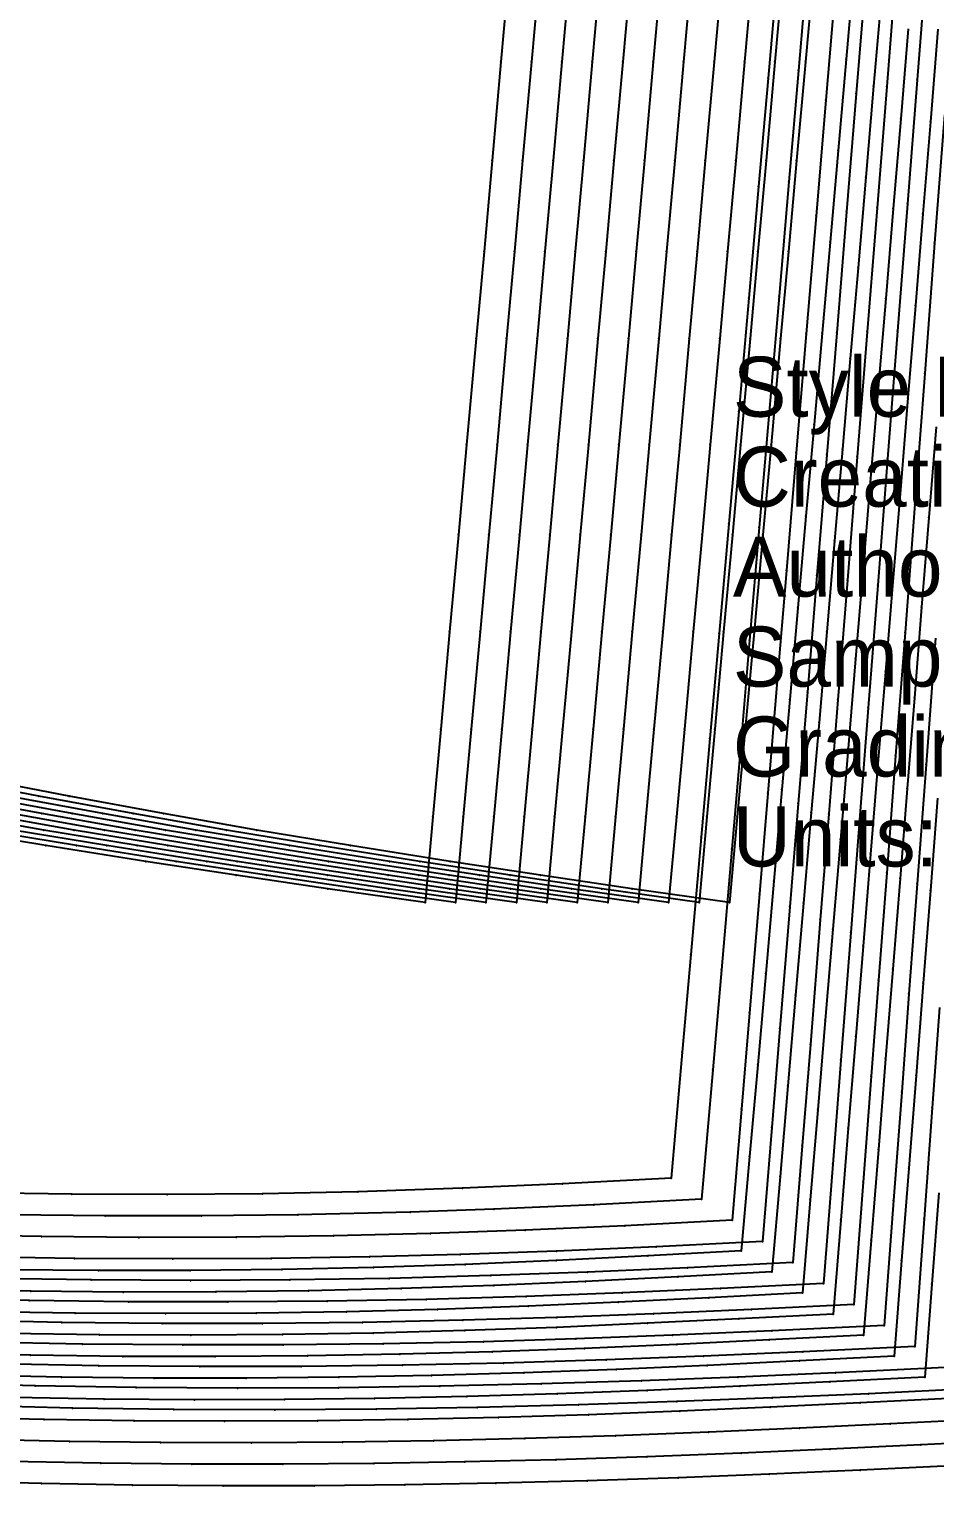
# Model space of a CAD drawing. Extents: x -2408 to 1029, y -526 to 2095.
# Drawn here: x -239.5 to -88.6, y -521.3 to -278.4 of the extents above; entities that cross this region are included whole.
import ezdxf

# ---------------------------------------------------------------- set-up
doc = ezdxf.new("R2010")
doc.units = 0

# ---------------------------------------------------------------- blocks, each defined once
blk = doc.blocks.new(' -30')
at = {"layer": '1'}
blk.add_lwpolyline([(-95.086682, -95.236976), (-96.429403, -110.498133), (-97.77096, -125.746027), (-99.113686, -141.007203), (-100.449148, -156.185824), (-101.791872, -171.446992), (-103.134596, -186.70816), (-104.482247, -202.025329), (-105.82497, -217.286495), (-107.147776, -232.321274), (-108.4905, -247.582435), (-109.843601, -262.961548), (-111.186326, -278.222715), (-112.529052, -293.483881), (-113.9153, -309.239693), (-129.520272, -310.056596), (-144.796102, -310.827887), (-159.917939, -311.495083), (-175.20457, -312.011069), (-190.49622, -312.354313), (-205.784118, -312.523858), (-221.079458, -312.526609), (-236.305912, -312.373558)], dxfattribs=at)
at = {"layer": '14'}
blk.add_lwpolyline([(-107.945437, -96.483762), (-109.458173, -113.677248), (-111.048735, -131.755287), (-112.687936, -150.386152), (-114.346596, -169.238174), (-115.995525, -187.979609), (-117.605543, -206.278786), (-119.147463, -223.803972), (-120.592102, -240.223475), (-122.316516, -259.822855), (-123.746922, -276.080591), (-125.599365, -297.134361), (-143.735966, -298.080221), (-160.411772, -298.804683), (-177.851857, -299.380318), (-193.730545, -299.70327), (-209.613384, -299.839082), (-225.498006, -299.797372), (-241.382042, -299.587754)], dxfattribs=at)
at = {"layer": '2'}
for p in [(-166.634769, -251.123543), (-166.634769, -251.123543), (-125.599365, -297.134361), (-113.9153, -309.239693)]:
    blk.add_point(p, dxfattribs=at)
at = {"layer": '3'}
for p in [(-153.976897, -110.943376), (-96.429403, -110.498133), (-109.458173, -113.677248), (-97.77096, -125.746027), (-155.445483, -127.391194), (-111.048735, -131.755287), (-156.80359, -142.561109), (-99.113686, -141.007203), (-112.687936, -150.386152), (-158.109875, -157.10961), (-100.449148, -156.185824), (-114.346596, -169.238174), (-101.791872, -171.446992), (-159.703982, -174.801196), (-103.134596, -186.70816), (-115.995525, -187.979609), (-161.062947, -189.836187), (-104.482247, -202.025329), (-162.527829, -206.002101), (-117.605543, -206.278786), (-105.82497, -217.286495), (-164.00052, -222.216037), (-119.147463, -223.803972), (-107.147776, -232.321274), (-165.331392, -236.837209), (-120.592102, -240.223475), (-229.812285, -241.661319), (-213.177537, -244.311816), (-198.130621, -246.609965), (-108.4905, -247.582435), (-182.830753, -248.856042), (-122.316516, -259.822855), (-109.843601, -262.961548), (-123.746922, -276.080591), (-111.186326, -278.222715), (-112.529052, -293.483881), (-143.735966, -298.080221), (-225.498006, -299.797372), (-209.613384, -299.839082), (-193.730545, -299.70327), (-177.851857, -299.380318), (-160.411772, -298.804683), (-144.796102, -310.827887), (-129.520272, -310.056596), (-221.079458, -312.526609), (-205.784118, -312.523858), (-190.49622, -312.354313), (-175.20457, -312.011069), (-159.917939, -311.495083)]:
    blk.add_point(p, dxfattribs=at)
at = {"layer": '8'}
for points in [[(-149.575367, -61.404266), (-151.115646, -78.78272), (-152.487987, -94.226278), (-153.976897, -110.943376), (-155.445483, -127.391194), (-156.80359, -142.561109), (-158.109875, -157.10961), (-159.703982, -174.801196), (-161.062947, -189.836187), (-162.527829, -206.002101), (-164.00052, -222.216037), (-165.331392, -236.837209), (-166.634769, -251.123543)], [(-166.634769, -251.123543), (-182.830753, -248.856042), (-198.130621, -246.609965), (-213.177537, -244.311816), (-229.812285, -241.661319), (-245.413768, -239.056234), (-260.948985, -236.325204), (-276.671849, -233.412617), (-291.672102, -230.516738), (-306.992465, -227.457526), (-322.368478, -224.291877), (-336.560745, -221.276855)]]:
    blk.add_lwpolyline(points, dxfattribs=at)
blk = doc.blocks.new(' -31')
at = {"layer": '1'}
blk.add_lwpolyline([(-90.553, -99.811054), (-91.857984, -115.030709), (-93.155117, -130.158803), (-94.452251, -145.286916), (-95.751372, -160.438205), (-97.048505, -175.56631), (-98.359348, -190.8543), (-99.656482, -205.982398), (-100.953615, -221.110486), (-102.239732, -236.110072), (-103.536868, -251.238174), (-104.853515, -266.593834), (-106.150648, -281.721932), (-107.44778, -296.850032), (-108.810968, -312.748528), (-124.487154, -313.562193), (-139.9049, -314.335203), (-155.184262, -315.008965), (-170.61236, -315.538121), (-186.045396, -315.90038), (-201.521292, -316.091961), (-216.958478, -316.116997), (-232.359318, -315.984525), (-247.79385, -315.699055)], dxfattribs=at)
at = {"layer": '14'}
blk.add_lwpolyline([(-102.865441, -94.747593), (-104.378176, -112.390191), (-105.968737, -130.940446), (-107.607939, -150.057987), (-109.266597, -169.402443), (-110.915526, -188.633423), (-112.525543, -207.410593), (-114.067463, -225.393562), (-115.512101, -242.241959), (-117.236514, -262.353301), (-118.666919, -279.035708), (-120.519361, -300.639572), (-138.508693, -301.571632), (-155.170136, -302.298366), (-169.123547, -302.789195), (-187.840628, -303.229636), (-203.888894, -303.405739), (-219.939277, -303.403216), (-235.989395, -303.228985)], dxfattribs=at)
at = {"layer": '2'}
for p in [(-161.554775, -251.123543), (-161.554775, -251.123543), (-120.519361, -300.639572), (-108.810968, -312.748528)]:
    blk.add_point(p, dxfattribs=at)
at = {"layer": '3'}
for p in [(-148.896894, -110.943376), (-104.378176, -112.390191), (-91.857984, -115.030709), (-150.36548, -127.391194), (-105.968737, -130.940446), (-93.155117, -130.158803), (-151.723588, -142.561109), (-94.452251, -145.286916), (-107.607939, -150.057987), (-153.029874, -157.10961), (-95.751372, -160.438205), (-109.266597, -169.402443), (-154.623982, -174.801196), (-97.048505, -175.56631), (-110.915526, -188.633423), (-155.982948, -189.836186), (-98.359348, -190.8543), (-157.447831, -206.0021), (-99.656482, -205.982398), (-112.525543, -207.410593), (-158.920523, -222.216036), (-100.953615, -221.110486), (-114.067463, -225.393562), (-160.251397, -236.837209), (-102.239732, -236.110072), (-224.732291, -241.661319), (-115.512101, -242.241959), (-208.097543, -244.311816), (-193.050627, -246.609965), (-177.750759, -248.856042), (-103.536868, -251.238174), (-117.236514, -262.353301), (-104.853515, -266.593834), (-118.666919, -279.035708), (-106.150648, -281.721932), (-107.44778, -296.850032), (-219.939277, -303.403216), (-203.888894, -303.405739), (-187.840628, -303.229636), (-169.123547, -302.789195), (-155.170136, -302.298366), (-138.508693, -301.571632), (-170.61236, -315.538121), (-155.184262, -315.008965), (-139.9049, -314.335203), (-124.487154, -313.562193), (-232.359318, -315.984525), (-216.958478, -316.116997), (-201.521292, -316.091961), (-186.045396, -315.90038)]:
    blk.add_point(p, dxfattribs=at)
at = {"layer": '8'}
for points in [[(-144.495363, -61.404266), (-146.035643, -78.78272), (-147.407984, -94.226278), (-148.896894, -110.943376), (-150.36548, -127.391194), (-151.723588, -142.561109), (-153.029874, -157.10961), (-154.623982, -174.801196), (-155.982948, -189.836186), (-157.447831, -206.0021), (-158.920523, -222.216036), (-160.251397, -236.837209), (-161.554775, -251.123543)], [(-161.554775, -251.123543), (-177.750759, -248.856042), (-193.050627, -246.609965), (-208.097543, -244.311816), (-224.732291, -241.661319), (-240.333774, -239.056234), (-255.868991, -236.325204), (-271.591854, -233.412617), (-286.592108, -230.516738), (-301.912471, -227.457526), (-317.288484, -224.291877), (-331.480751, -221.276855)]]:
    blk.add_lwpolyline(points, dxfattribs=at)
blk = doc.blocks.new(' -32')
at = {"layer": '1'}
blk.add_lwpolyline([(-86.080301, -105.4396), (-87.336139, -120.458905), (-88.588084, -135.431661), (-89.840029, -150.404417), (-91.093047, -165.390004), (-92.344991, -180.362762), (-93.596934, -195.335512), (-94.864045, -210.489664), (-96.115987, -225.462412), (-97.384657, -240.635189), (-98.636602, -255.607938), (-99.904476, -270.771197), (-101.15642, -285.743947), (-102.408364, -300.716696), (-103.707876, -316.258354), (-119.320738, -317.060753), (-134.435872, -317.814663), (-149.433373, -318.481917), (-164.557767, -319.02038), (-179.686893, -319.407358), (-194.769774, -319.63598), (-209.903644, -319.70962), (-224.958535, -319.632813), (-240.090872, -319.407763)], dxfattribs=at)
at = {"layer": '14'}
blk.add_lwpolyline([(-98.279233, -98.917009), (-99.821153, -117.357757), (-101.43117, -136.612923), (-103.0801, -156.333471), (-104.738758, -176.170364), (-106.377959, -195.774548), (-107.96852, -214.797032), (-109.481255, -232.888736), (-110.88698, -249.700649), (-112.544377, -269.522458), (-113.890472, -285.621214), (-115.439358, -304.144764), (-133.292378, -305.063687), (-149.93868, -305.791969), (-165.686802, -306.34897), (-181.895576, -306.748425), (-198.109271, -306.964771), (-214.325459, -307.002336), (-230.541683, -306.865451), (-246.755519, -306.558445)], dxfattribs=at)
at = {"layer": '2'}
for p in [(-156.474762, -251.123543), (-156.474762, -251.123543), (-115.439358, -304.144764), (-103.707876, -316.258354)]:
    blk.add_point(p, dxfattribs=at)
at = {"layer": '3'}
for p in [(-143.816893, -110.943383), (-99.821153, -117.357757), (-87.336139, -120.458905), (-145.28548, -127.391203), (-88.588084, -135.431661), (-101.43117, -136.612923), (-146.643587, -142.561118), (-89.840029, -150.404417), (-147.949873, -157.10962), (-103.0801, -156.333471), (-91.093047, -165.390004), (-149.543979, -174.801206), (-104.738758, -176.170364), (-92.344991, -180.362762), (-150.902944, -189.836195), (-106.377959, -195.774548), (-93.596934, -195.335512), (-152.367825, -206.002107), (-94.864045, -210.489664), (-107.96852, -214.797032), (-153.840515, -222.216041), (-96.115987, -225.462412), (-109.481255, -232.888736), (-155.171386, -236.837212), (-219.652273, -241.661329), (-97.384657, -240.635189), (-203.017526, -244.311824), (-187.970611, -246.609971), (-172.670744, -248.856046), (-110.88698, -249.700649), (-98.636602, -255.607938), (-112.544377, -269.522458), (-99.904476, -270.771197), (-113.890472, -285.621214), (-101.15642, -285.743947), (-102.408364, -300.716696), (-149.93868, -305.791969), (-133.292378, -305.063687), (-230.541683, -306.865451), (-214.325459, -307.002336), (-198.109271, -306.964771), (-181.895576, -306.748425), (-165.686802, -306.34897), (-134.435872, -317.814663), (-119.320738, -317.060753), (-224.958535, -319.632813), (-209.903644, -319.70962), (-194.769774, -319.63598), (-179.686893, -319.407358), (-164.557767, -319.02038), (-149.433373, -318.481917)]:
    blk.add_point(p, dxfattribs=at)
at = {"layer": '8'}
for points in [[(-139.415359, -61.404266), (-140.955641, -78.782723), (-142.327982, -94.226283), (-143.816893, -110.943383), (-145.28548, -127.391203), (-146.643587, -142.561118), (-147.949873, -157.10962), (-149.543979, -174.801206), (-150.902944, -189.836195), (-152.367825, -206.002107), (-153.840515, -222.216041), (-155.171386, -236.837212), (-156.474762, -251.123543)], [(-156.474762, -251.123543), (-172.670744, -248.856046), (-187.970611, -246.609971), (-203.017526, -244.311824), (-219.652273, -241.661329), (-235.253757, -239.056245), (-250.788973, -236.325215), (-266.511837, -233.412627), (-281.512092, -230.516747), (-296.832457, -227.457534), (-312.208475, -224.291882), (-326.400757, -221.276855)]]:
    blk.add_lwpolyline(points, dxfattribs=at)
blk = doc.blocks.new(' -33')
at = {"layer": '1'}
blk.add_lwpolyline([(-81.125714, -105.523093), (-82.386395, -120.974604), (-83.635313, -136.28194), (-84.88423, -151.589275), (-86.142193, -167.007489), (-87.39111, -182.314825), (-88.640026, -197.622161), (-89.869945, -212.696667), (-91.118861, -228.004001), (-92.350239, -243.096378), (-93.599157, -258.403709), (-94.829336, -273.481381), (-96.078253, -288.788712), (-97.32717, -304.096043), (-98.605747, -319.766922), (-114.286348, -320.566445), (-129.539195, -321.322066), (-144.716191, -321.996121), (-159.977908, -322.54537), (-175.244247, -322.948611), (-190.387925, -323.196376), (-205.659296, -323.292831), (-220.881691, -323.237825), (-236.151977, -323.032284)], dxfattribs=at)
at = {"layer": '14'}
blk.add_lwpolyline([(-93.19924, -97.327446), (-94.741159, -116.225965), (-96.351177, -135.959138), (-98.000106, -156.169227), (-99.658764, -176.49855), (-101.297966, -196.589424), (-102.888527, -216.084111), (-104.401261, -234.62493), (-105.806986, -251.854187), (-107.464383, -272.168058), (-108.810477, -288.666453), (-110.359364, -307.649975), (-128.086269, -308.556416), (-144.71731, -309.285635), (-160.772806, -309.863235), (-175.895349, -310.259592), (-192.274494, -310.515753), (-208.656509, -310.593876), (-225.038908, -310.495855), (-241.419197, -310.223581)], dxfattribs=at)
at = {"layer": '2'}
for p in [(-151.394768, -251.123543), (-151.394768, -251.123543), (-110.359364, -307.649975), (-98.605747, -319.766922)]:
    blk.add_point(p, dxfattribs=at)
at = {"layer": '3'}
for p in [(-138.736895, -110.943376), (-94.741159, -116.225965), (-82.386395, -120.974604), (-140.205481, -127.391194), (-96.351177, -135.959138), (-83.635313, -136.28194), (-141.563588, -142.561109), (-84.88423, -151.589275), (-142.869874, -157.10961), (-98.000106, -156.169227), (-86.142193, -167.007489), (-144.463981, -174.801196), (-99.658764, -176.49855), (-87.39111, -182.314825), (-145.822945, -189.836187), (-101.297966, -196.589424), (-88.640026, -197.622161), (-147.287827, -206.002101), (-89.869945, -212.696667), (-102.888527, -216.084111), (-148.760519, -222.216037), (-91.118861, -228.004001), (-104.401261, -234.62493), (-150.09139, -236.837209), (-230.173771, -239.056233), (-214.572287, -241.661318), (-197.937539, -244.311815), (-92.350239, -243.096378), (-182.890622, -246.609964), (-167.590753, -248.856042), (-105.806986, -251.854187), (-93.599157, -258.403709), (-107.464383, -272.168058), (-94.829336, -273.481381), (-108.810477, -288.666453), (-96.078253, -288.788712), (-97.32717, -304.096043), (-225.038908, -310.495855), (-208.656509, -310.593876), (-192.274494, -310.515753), (-175.895349, -310.259592), (-160.772806, -309.863235), (-144.71731, -309.285635), (-128.086269, -308.556416), (-114.286348, -320.566445), (-175.244247, -322.948611), (-159.977908, -322.54537), (-144.716191, -321.996121), (-129.539195, -321.322066), (-220.881691, -323.237825), (-205.659296, -323.292831), (-190.387925, -323.196376)]:
    blk.add_point(p, dxfattribs=at)
at = {"layer": '8'}
for points in [[(-134.335365, -61.404266), (-135.875645, -78.78272), (-137.247986, -94.226278), (-138.736895, -110.943376), (-140.205481, -127.391194), (-141.563588, -142.561109), (-142.869874, -157.10961), (-144.463981, -174.801196), (-145.822945, -189.836187), (-147.287827, -206.002101), (-148.760519, -222.216037), (-150.09139, -236.837209), (-151.394768, -251.123543)], [(-151.394768, -251.123543), (-167.590753, -248.856042), (-182.890622, -246.609964), (-197.937539, -244.311815), (-214.572287, -241.661318), (-230.173771, -239.056233), (-245.708988, -236.325202), (-261.431851, -233.412614), (-276.432103, -230.516735), (-291.752464, -227.457523), (-307.128473, -224.291874), (-321.320724, -221.276855)]]:
    blk.add_lwpolyline(points, dxfattribs=at)
blk = doc.blocks.new(' -34')
at = {"layer": '1'}
blk.add_lwpolyline([(-81.44017, -171.825955), (-82.644465, -186.943925), (-83.837499, -201.920551), (-85.041792, -217.038513), (-86.246086, -232.156475), (-87.440475, -247.150101), (-88.644771, -262.268068), (-89.83755, -277.241455), (-91.041846, -292.359424), (-92.24614, -307.477391), (-93.504591, -323.275261), (-109.252, -324.072185), (-124.642724, -324.829594), (-140.018732, -325.510934), (-155.418019, -326.070068), (-170.821813, -326.488962), (-186.19169, -326.757586), (-201.600749, -326.874913), (-216.989871, -326.840304), (-232.398229, -326.653351), (-247.786278, -326.313968)], dxfattribs=at)
at = {"layer": '14'}
blk.add_lwpolyline([(-88.119235, -95.737857), (-89.661155, -115.094163), (-91.271172, -135.305322), (-92.920102, -156.004968), (-94.578761, -176.826736), (-96.217961, -197.404242), (-97.808522, -217.371158), (-99.321257, -236.361099), (-100.726982, -254.0077), (-102.384379, -274.813633), (-103.730474, -291.711672), (-105.27936, -311.155167), (-122.88965, -312.049685), (-139.505846, -312.779335), (-155.645612, -313.369464), (-172.597044, -313.824843), (-189.14234, -314.09096), (-205.690499, -314.180524), (-222.238975, -314.093077), (-238.78523, -313.828165)], dxfattribs=at)
at = {"layer": '2'}
for p in [(-146.314764, -251.123543), (-146.314764, -251.123543), (-105.27936, -311.155167), (-93.504591, -323.275261)]:
    blk.add_point(p, dxfattribs=at)
at = {"layer": '3'}
for p in [(-133.656891, -110.943376), (-89.661155, -115.094163), (-135.125478, -127.391194), (-91.271172, -135.305322), (-136.483585, -142.561109), (-137.78987, -157.10961), (-92.920102, -156.004968), (-139.383977, -174.801196), (-94.578761, -176.826736), (-82.644465, -186.943925), (-140.742942, -189.836187), (-96.217961, -197.404242), (-83.837499, -201.920551), (-142.207824, -206.002101), (-97.808522, -217.371158), (-85.041792, -217.038513), (-143.680515, -222.216037), (-86.246086, -232.156475), (-145.011387, -236.837209), (-99.321257, -236.361099), (-225.093761, -239.056236), (-209.492278, -241.66132), (-192.85753, -244.311817), (-177.810615, -246.609965), (-87.440475, -247.150101), (-162.510747, -248.856043), (-100.726982, -254.0077), (-88.644771, -262.268068), (-102.384379, -274.813633), (-89.83755, -277.241455), (-103.730474, -291.711672), (-91.041846, -292.359424), (-92.24614, -307.477391), (-155.645612, -313.369464), (-139.505846, -312.779335), (-122.88965, -312.049685), (-222.238975, -314.093077), (-205.690499, -314.180524), (-189.14234, -314.09096), (-172.597044, -313.824843), (-140.018732, -325.510934), (-124.642724, -324.829594), (-109.252, -324.072185), (-232.398229, -326.653351), (-216.989871, -326.840304), (-201.600749, -326.874913), (-186.19169, -326.757586), (-170.821813, -326.488962), (-155.418019, -326.070068)]:
    blk.add_point(p, dxfattribs=at)
at = {"layer": '8'}
for points in [[(-129.255362, -61.404266), (-130.795641, -78.78272), (-132.167982, -94.226278), (-133.656891, -110.943376), (-135.125478, -127.391194), (-136.483585, -142.561109), (-137.78987, -157.10961), (-139.383977, -174.801196), (-140.742942, -189.836187), (-142.207824, -206.002101), (-143.680515, -222.216037), (-145.011387, -236.837209), (-146.314764, -251.123543)], [(-146.314764, -251.123543), (-162.510747, -248.856043), (-177.810615, -246.609965), (-192.85753, -244.311817), (-209.492278, -241.66132), (-225.093761, -239.056236), (-240.628978, -236.325205), (-256.351841, -233.412619), (-271.352096, -230.51674), (-286.672459, -227.457528), (-302.048475, -224.291878), (-316.240749, -221.276855)]]:
    blk.add_lwpolyline(points, dxfattribs=at)
blk = doc.blocks.new(' -35')
at = {"layer": '1'}
blk.add_lwpolyline([(-81.165225, -233.758529), (-82.363927, -249.162179), (-83.565441, -264.601967), (-84.762146, -279.979977), (-85.96366, -295.419764), (-87.165176, -310.859553), (-88.404436, -326.784325), (-104.176186, -327.575774), (-119.569133, -328.32901), (-134.74357, -329.002496), (-150.144517, -329.571386), (-165.549824, -330.008253), (-180.997066, -330.303269), (-196.40788, -330.450618), (-211.777763, -330.448873), (-227.188538, -330.296293), (-242.564569, -329.991982)], dxfattribs=at)
at = {"layer": '14'}
blk.add_lwpolyline([(-83.039239, -94.148305), (-84.581159, -113.962383), (-86.191176, -134.651532), (-87.840106, -155.840719), (-89.498765, -177.154936), (-91.137966, -198.219114), (-92.728527, -218.658241), (-94.241262, -238.097298), (-95.646987, -256.161237), (-97.304385, -277.459236), (-98.650479, -294.756912), (-100.199366, -314.660378), (-117.38212, -315.528444), (-133.723495, -316.249439), (-149.729661, -316.848071), (-166.400429, -317.32482), (-182.940826, -317.628998), (-199.484468, -317.762168), (-216.02885, -317.721709), (-232.571452, -317.504998), (-249.109769, -317.109412)], dxfattribs=at)
at = {"layer": '2'}
for p in [(-141.23477, -251.123543), (-141.23477, -251.123543), (-100.199366, -314.660378), (-88.404436, -326.784325)]:
    blk.add_point(p, dxfattribs=at)
at = {"layer": '3'}
for p in [(-128.576897, -110.943376), (-84.581159, -113.962383), (-130.045483, -127.391194), (-86.191176, -134.651532), (-131.40359, -142.561109), (-132.709876, -157.10961), (-87.840106, -155.840719), (-134.303983, -174.801196), (-89.498765, -177.154936), (-135.662948, -189.836187), (-91.137966, -198.219114), (-137.127829, -206.002101), (-92.728527, -218.658241), (-138.600521, -222.216037), (-139.931393, -236.837209), (-220.01378, -239.056233), (-94.241262, -238.097298), (-204.412296, -241.661318), (-187.777546, -244.311815), (-172.730628, -246.609964), (-157.430757, -248.856042), (-82.363927, -249.162179), (-95.646987, -256.161237), (-83.565441, -264.601967), (-97.304385, -277.459236), (-84.762146, -279.979977), (-98.650479, -294.756912), (-85.96366, -295.419764), (-87.165176, -310.859553), (-117.38212, -315.528444), (-232.571452, -317.504998), (-216.02885, -317.721709), (-199.484468, -317.762168), (-182.940826, -317.628998), (-166.400429, -317.32482), (-149.729661, -316.848071), (-133.723495, -316.249439), (-104.176186, -327.575774), (-227.188538, -330.296293), (-180.997066, -330.303269), (-165.549824, -330.008253), (-150.144517, -329.571386), (-134.74357, -329.002496), (-119.569133, -328.32901), (-211.777763, -330.448873), (-196.40788, -330.450618)]:
    blk.add_point(p, dxfattribs=at)
at = {"layer": '8'}
for points in [[(-124.175367, -61.404266), (-125.715647, -78.78272), (-127.087988, -94.226278), (-128.576897, -110.943376), (-130.045483, -127.391194), (-131.40359, -142.561109), (-132.709876, -157.10961), (-134.303983, -174.801196), (-135.662948, -189.836187), (-137.127829, -206.002101), (-138.600521, -222.216037), (-139.931393, -236.837209), (-141.23477, -251.123543)], [(-141.23477, -251.123543), (-157.430757, -248.856042), (-172.730628, -246.609964), (-187.777546, -244.311815), (-204.412296, -241.661318), (-220.01378, -239.056233), (-235.548997, -236.325202), (-251.271859, -233.412615), (-266.272111, -230.516736), (-281.592471, -227.457524), (-296.96848, -224.291875), (-311.160736, -221.276855)]]:
    blk.add_lwpolyline(points, dxfattribs=at)
blk = doc.blocks.new(' -36')
at = {"layer": '1'}
blk.add_lwpolyline([(-80.968142, -299.568461), (-82.125643, -314.786335), (-83.305082, -330.292625), (-99.141903, -331.081537), (-114.155036, -331.812209), (-129.567269, -332.497333), (-144.587641, -333.061371), (-159.612023, -333.50755), (-174.995669, -333.831711), (-190.025621, -334.012844), (-205.04221, -334.055417), (-220.072959, -333.956495), (-235.103038, -333.713633), (-250.129062, -333.322397), (-265.161323, -332.775881), (-280.176087, -332.076688), (-295.37635, -331.229776), (-310.377076, -330.27767), (-325.372055, -329.238628), (-340.762445, -328.112092), (-355.750952, -326.984822), (-371.109986, -325.825073), (-386.098316, -324.695337)], dxfattribs=at)
at = {"layer": '14'}
blk.add_lwpolyline([(-80.031702, -119.80576), (-81.657932, -141.186068), (-83.313349, -162.950089), (-84.968764, -184.714092), (-86.594995, -206.0944), (-88.162856, -226.707319), (-89.643165, -246.169163), (-91.006734, -264.096221), (-92.224381, -280.104814), (-93.570475, -297.802131), (-95.119362, -318.165569), (-112.206748, -319.022967), (-128.535852, -319.743429), (-144.610681, -320.351427), (-160.290547, -320.820687), (-176.996435, -321.162546), (-193.706021, -321.336039), (-210.416724, -321.336434), (-227.125966, -321.159), (-243.831157, -320.799005)], dxfattribs=at)
at = {"layer": '2'}
for p in [(-136.154766, -251.123543), (-136.154766, -251.123543), (-95.119362, -318.165569), (-83.305082, -330.292625)]:
    blk.add_point(p, dxfattribs=at)
at = {"layer": '3'}
for p in [(-123.496893, -110.943376), (-124.96548, -127.391194), (-126.323587, -142.561109), (-81.657932, -141.186068), (-127.629872, -157.10961), (-83.313349, -162.950089), (-129.223979, -174.801196), (-84.968764, -184.714092), (-130.582944, -189.836187), (-132.047826, -206.002101), (-86.594995, -206.0944), (-133.520517, -222.216037), (-88.162856, -226.707319), (-230.468982, -236.325204), (-134.851389, -236.837209), (-214.933765, -239.056234), (-199.332282, -241.661319), (-182.697534, -244.311816), (-167.650618, -246.609965), (-89.643165, -246.169163), (-152.35075, -248.856042), (-91.006734, -264.096221), (-92.224381, -280.104814), (-93.570475, -297.802131), (-82.125643, -314.786335), (-144.610681, -320.351427), (-128.535852, -319.743429), (-112.206748, -319.022967), (-227.125966, -321.159), (-210.416724, -321.336434), (-193.706021, -321.336039), (-176.996435, -321.162546), (-160.290547, -320.820687), (-129.567269, -332.497333), (-114.155036, -331.812209), (-99.141903, -331.081537), (-220.072959, -333.956495), (-205.04221, -334.055417), (-190.025621, -334.012844), (-174.995669, -333.831711), (-159.612023, -333.50755), (-144.587641, -333.061371)]:
    blk.add_point(p, dxfattribs=at)
at = {"layer": '8'}
for points in [[(-119.095364, -61.404266), (-120.635643, -78.78272), (-122.007984, -94.226278), (-123.496893, -110.943376), (-124.96548, -127.391194), (-126.323587, -142.561109), (-127.629872, -157.10961), (-129.223979, -174.801196), (-130.582944, -189.836187), (-132.047826, -206.002101), (-133.520517, -222.216037), (-134.851389, -236.837209), (-136.154766, -251.123543)], [(-136.154766, -251.123543), (-152.35075, -248.856042), (-167.650618, -246.609965), (-182.697534, -244.311816), (-199.332282, -241.661319), (-214.933765, -239.056234), (-230.468982, -236.325204), (-246.191845, -233.412617), (-261.192099, -230.516738), (-276.512462, -227.457526), (-291.888475, -224.291877), (-306.080742, -221.276855)]]:
    blk.add_lwpolyline(points, dxfattribs=at)
blk = doc.blocks.new(' -37')
at = {"layer": '1'}
blk.add_lwpolyline([(-78.206615, -333.801727), (-94.07087, -334.585086), (-109.086264, -335.310046), (-124.104209, -335.978415), (-139.330658, -336.559415), (-154.356535, -337.020699), (-169.482145, -337.362507), (-184.513669, -337.573189), (-200.0298, -337.649394), (-215.062681, -337.581749), (-230.079625, -337.371635), (-245.108459, -337.013104), (-260.133097, -336.498137), (-275.151054, -335.824685), (-290.161797, -335.005671), (-305.530011, -334.034026), (-320.526271, -332.984522), (-335.917759, -331.835962), (-350.905916, -330.678179), (-366.176563, -329.487888), (-381.164088, -328.321985), (-396.497297, -327.130311)], dxfattribs=at)
at = {"layer": '14'}
blk.add_lwpolyline([(-81.514992, -207.068673), (-83.082854, -228.147085), (-84.563161, -248.048402), (-85.926731, -266.380292), (-87.144377, -282.750393), (-88.490472, -300.84735), (-90.039358, -321.670761), (-108.79075, -322.59944), (-125.341574, -323.318849), (-141.467044, -323.921672), (-156.851784, -324.381672), (-173.553632, -324.73131), (-190.259175, -324.918217), (-206.965845, -324.935832), (-223.671071, -324.777599), (-240.372286, -324.436959)], dxfattribs=at)
at = {"layer": '2'}
for p in [(-131.074762, -251.123543), (-131.074762, -251.123543), (-90.039358, -321.670761)]:
    blk.add_point(p, dxfattribs=at)
at = {"layer": '3'}
for p in [(-118.41689, -110.943376), (-119.885476, -127.391194), (-121.243583, -142.561109), (-122.549868, -157.10961), (-124.143975, -174.801196), (-125.50294, -189.836187), (-126.967822, -206.002101), (-128.440513, -222.216037), (-83.082854, -228.147085), (-225.388976, -236.325205), (-129.771385, -236.837209), (-209.853759, -239.056236), (-194.252276, -241.66132), (-177.617529, -244.311817), (-162.570613, -246.609965), (-147.270745, -248.856043), (-84.563161, -248.048402), (-85.926731, -266.380292), (-87.144377, -282.750393), (-88.490472, -300.84735), (-108.79075, -322.59944), (-223.671071, -324.777599), (-206.965845, -324.935832), (-190.259175, -324.918217), (-173.553632, -324.73131), (-156.851784, -324.381672), (-141.467044, -323.921672), (-125.341574, -323.318849), (-94.07087, -334.585086), (-230.079625, -337.371635), (-215.062681, -337.581749), (-200.0298, -337.649394), (-184.513669, -337.573189), (-169.482145, -337.362507), (-154.356535, -337.020699), (-139.330658, -336.559415), (-124.104209, -335.978415), (-109.086264, -335.310046)]:
    blk.add_point(p, dxfattribs=at)
at = {"layer": '8'}
for points in [[(-114.01536, -61.404266), (-115.555639, -78.78272), (-116.92798, -94.226278), (-118.41689, -110.943376), (-119.885476, -127.391194), (-121.243583, -142.561109), (-122.549868, -157.10961), (-124.143975, -174.801196), (-125.50294, -189.836187), (-126.967822, -206.002101), (-128.440513, -222.216037), (-129.771385, -236.837209), (-131.074762, -251.123543)], [(-131.074762, -251.123543), (-147.270745, -248.856043), (-162.570613, -246.609965), (-177.617529, -244.311817), (-194.252276, -241.66132), (-209.853759, -239.056236), (-225.388976, -236.325205), (-241.11184, -233.412619), (-256.112094, -230.51674), (-271.432458, -227.457528), (-286.808473, -224.291878), (-301.000748, -221.276855)]]:
    blk.add_lwpolyline(points, dxfattribs=at)
blk = doc.blocks.new(' -38')
at = {"layer": '1'}
blk.add_lwpolyline([(-73.108845, -337.309914), (-89.036407, -338.090877), (-104.18516, -338.817551), (-119.336368, -339.489705), (-134.819004, -340.082836), (-149.977889, -340.555754), (-165.194636, -340.912818), (-180.359181, -341.142881), (-195.518846, -341.239769), (-210.685109, -341.197477), (-225.869472, -341.010858), (-241.032163, -340.673878), (-256.229235, -340.175441), (-271.381111, -339.51288), (-286.525415, -338.69472), (-302.006042, -337.712565), (-317.134262, -336.639131), (-332.188029, -335.492538), (-347.30672, -334.294263), (-362.753914, -333.053838), (-377.871486, -331.841428), (-393.234888, -330.611362)], dxfattribs=at)
at = {"layer": '14'}
blk.add_lwpolyline([(-80.846736, -268.664389), (-82.064383, -285.395989), (-83.410477, -303.89259), (-84.959364, -325.175972), (-103.62927, -326.094491), (-120.180972, -326.813851), (-136.378517, -327.425353), (-153.498207, -327.945001), (-170.366479, -328.304537), (-187.238479, -328.503487), (-204.111576, -328.533374), (-220.983138, -328.385723), (-237.850496, -328.05206), (-254.711046, -327.523906), (-270.830938, -326.828851), (-287.671289, -325.904099), (-304.501924, -324.81051), (-321.325083, -323.59032), (-338.143007, -322.285768), (-354.957992, -320.939086), (-372.280916, -319.547715), (-389.094561, -318.202078)], dxfattribs=at)
at = {"layer": '2'}
for p in [(-125.994768, -251.123543), (-125.994768, -251.123543), (-84.959364, -325.175972)]:
    blk.add_point(p, dxfattribs=at)
at = {"layer": '3'}
for p in [(-113.336895, -110.943376), (-114.805482, -127.391194), (-116.163589, -142.561109), (-117.469874, -157.10961), (-119.063981, -174.801196), (-120.422946, -189.836187), (-121.887828, -206.002101), (-123.360519, -222.216037), (-220.308995, -236.325202), (-124.691391, -236.837209), (-204.773779, -239.056233), (-189.172294, -241.661318), (-172.537545, -244.311815), (-157.490626, -246.609964), (-142.190756, -248.856042), (-82.064383, -285.395989), (-83.410477, -303.89259), (-153.498207, -327.945001), (-136.378517, -327.425353), (-120.180972, -326.813851), (-103.62927, -326.094491), (-220.983138, -328.385723), (-204.111576, -328.533374), (-187.238479, -328.503487), (-170.366479, -328.304537), (-134.819004, -340.082836), (-119.336368, -339.489705), (-104.18516, -338.817551), (-89.036407, -338.090877), (-225.869472, -341.010858), (-210.685109, -341.197477), (-195.518846, -341.239769), (-180.359181, -341.142881), (-165.194636, -340.912818), (-149.977889, -340.555754)]:
    blk.add_point(p, dxfattribs=at)
at = {"layer": '8'}
for points in [[(-108.935366, -61.404266), (-110.475645, -78.78272), (-111.847986, -94.226278), (-113.336895, -110.943376), (-114.805482, -127.391194), (-116.163589, -142.561109), (-117.469874, -157.10961), (-119.063981, -174.801196), (-120.422946, -189.836187), (-121.887828, -206.002101), (-123.360519, -222.216037), (-124.691391, -236.837209), (-125.994768, -251.123543)], [(-125.994768, -251.123543), (-142.190756, -248.856042), (-157.490626, -246.609964), (-172.537545, -244.311815), (-189.172294, -241.661318), (-204.773779, -239.056233), (-220.308995, -236.325202), (-236.031858, -233.412615), (-251.03211, -230.516736), (-266.352469, -227.457524), (-281.728478, -224.291875), (-295.920734, -221.276855)]]:
    blk.add_lwpolyline(points, dxfattribs=at)
blk = doc.blocks.new(' -39')
at = {"layer": '1'}
blk.add_lwpolyline([(-68.011785, -340.817986), (-83.960582, -341.594764), (-99.111524, -342.317524), (-113.913382, -342.973938), (-129.592892, -343.580628), (-144.753381, -344.06576), (-159.970925, -344.442322), (-175.137054, -344.697914), (-190.275561, -344.824503), (-205.44389, -344.815251), (-220.612687, -344.663927), (-235.778126, -344.362994), (-250.964639, -343.901581), (-266.120132, -343.274724), (-281.26796, -342.485049), (-296.372536, -341.543265), (-311.503045, -340.472779), (-326.570468, -339.314261), (-341.689337, -338.093001), (-357.145262, -336.818644), (-372.261771, -335.568273), (-387.650479, -334.297441)], dxfattribs=at)
at = {"layer": '14'}
blk.add_lwpolyline([(-79.87936, -328.681183), (-98.14022, -329.574564), (-114.434603, -330.284646), (-130.482904, -330.899735), (-147.249324, -331.43062), (-164.112816, -331.823005), (-180.980502, -332.061917), (-197.849736, -332.137332), (-214.717899, -332.039229), (-231.582355, -331.757586), (-248.440439, -331.282381), (-265.289533, -330.603591), (-282.05477, -329.718159), (-298.88165, -328.641845), (-315.699989, -327.421288), (-332.512111, -326.100088), (-349.320393, -324.721841), (-366.674352, -323.2841), (-383.480726, -321.898169), (-400.286632, -320.515133)], dxfattribs=at)
at = {"layer": '2'}
blk.add_point((-120.914764, -251.123543), dxfattribs=at)
blk.add_point((-120.914764, -251.123543), dxfattribs=at)
at = {"layer": '3'}
for p in [(-108.256892, -110.943376), (-109.725478, -127.391194), (-111.083585, -142.561109), (-112.38987, -157.10961), (-113.983977, -174.801196), (-115.342942, -189.836187), (-116.807824, -206.002101), (-118.280515, -222.216037), (-230.951844, -233.412617), (-215.22898, -236.325204), (-119.611387, -236.837209), (-199.693763, -239.056234), (-184.09228, -241.661319), (-167.457532, -244.311816), (-152.410616, -246.609965), (-137.110748, -248.856042), (-114.434603, -330.284646), (-98.14022, -329.574564), (-231.582355, -331.757586), (-214.717899, -332.039229), (-197.849736, -332.137332), (-180.980502, -332.061917), (-164.112816, -331.823005), (-147.249324, -331.43062), (-130.482904, -330.899735), (-99.111524, -342.317524), (-83.960582, -341.594764), (-220.612687, -344.663927), (-205.44389, -344.815251), (-190.275561, -344.824503), (-175.137054, -344.697914), (-159.970925, -344.442322), (-144.753381, -344.06576), (-129.592892, -343.580628), (-113.913382, -342.973938)]:
    blk.add_point(p, dxfattribs=at)
at = {"layer": '8'}
for points in [[(-103.855362, -61.404266), (-105.395641, -78.78272), (-106.767982, -94.226278), (-108.256892, -110.943376), (-109.725478, -127.391194), (-111.083585, -142.561109), (-112.38987, -157.10961), (-113.983977, -174.801196), (-115.342942, -189.836187), (-116.807824, -206.002101), (-118.280515, -222.216037), (-119.611387, -236.837209), (-120.914764, -251.123543)], [(-120.914764, -251.123543), (-137.110748, -248.856042), (-152.410616, -246.609965), (-167.457532, -244.311816), (-184.09228, -241.661319), (-199.693763, -239.056234), (-215.22898, -236.325204), (-230.951844, -233.412617), (-245.952097, -230.516738), (-261.27246, -227.457526), (-276.648473, -224.291877), (-290.84074, -221.276855)]]:
    blk.add_lwpolyline(points, dxfattribs=at)
blk = doc.blocks.new(' -40')
at = {"layer": '1'}
blk.add_lwpolyline([(-78.884858, -345.098581), (-94.038029, -345.817426), (-109.228754, -346.488813), (-124.38754, -347.078061), (-139.549709, -347.574096), (-154.750772, -347.968493), (-169.918494, -348.248515), (-185.035321, -348.403784), (-200.205675, -348.426899), (-215.358135, -348.310334), (-230.526272, -348.045559), (-245.701139, -347.622532), (-260.860284, -347.034061), (-276.011818, -346.276698), (-291.258449, -345.345766), (-306.391451, -344.280779), (-321.47393, -343.11358), (-336.593261, -341.872497), (-352.059155, -340.566054), (-367.17452, -339.277857), (-382.593038, -337.965144), (-397.709153, -336.685594)], dxfattribs=at)
at = {"layer": '14'}
blk.add_lwpolyline([(-74.799361, -332.186356), (-92.667467, -333.055488), (-108.708097, -333.755795), (-124.600046, -334.372734), (-141.001946, -334.911093), (-157.860668, -335.33399), (-174.724047, -335.610859), (-191.589448, -335.730274), (-208.454237, -335.680808), (-225.315768, -335.451036), (-242.171415, -335.029532), (-259.018563, -334.404869), (-276.441395, -333.532693), (-293.265035, -332.481262), (-310.078977, -331.267128), (-326.885647, -329.935219), (-343.687526, -328.530458), (-358.272856, -327.286604), (-377.871778, -325.620422), (-394.67039, -324.198484)], dxfattribs=at)
at = {"layer": '2'}
blk.add_point((-115.83477, -251.123543), dxfattribs=at)
blk.add_point((-115.83477, -251.123543), dxfattribs=at)
at = {"layer": '3'}
for p in [(-103.176894, -110.943376), (-104.645479, -127.391194), (-106.003586, -142.561109), (-107.309871, -157.10961), (-108.903978, -174.801196), (-110.262944, -189.836187), (-111.727827, -206.002101), (-113.200519, -222.216037), (-225.871849, -233.412617), (-210.148986, -236.325204), (-114.531392, -236.837209), (-194.613769, -239.056234), (-179.012286, -241.661319), (-162.377538, -244.311816), (-147.330622, -246.609965), (-132.030754, -248.856042), (-141.001946, -334.911093), (-124.600046, -334.372734), (-108.708097, -333.755795), (-92.667467, -333.055488), (-225.315768, -335.451036), (-208.454237, -335.680808), (-191.589448, -335.730274), (-174.724047, -335.610859), (-157.860668, -335.33399), (-124.38754, -347.078061), (-109.228754, -346.488813), (-94.038029, -345.817426), (-230.526272, -348.045559), (-215.358135, -348.310334), (-200.205675, -348.426899), (-185.035321, -348.403784), (-169.918494, -348.248515), (-154.750772, -347.968493), (-139.549709, -347.574096)]:
    blk.add_point(p, dxfattribs=at)
at = {"layer": '8'}
for points in [[(-98.775368, -61.404266), (-100.315646, -78.78272), (-101.687985, -94.226278), (-103.176894, -110.943376), (-104.645479, -127.391194), (-106.003586, -142.561109), (-107.309871, -157.10961), (-108.903978, -174.801196), (-110.262944, -189.836187), (-111.727827, -206.002101), (-113.200519, -222.216037), (-114.531392, -236.837209), (-115.83477, -251.123543)], [(-115.83477, -251.123543), (-132.030754, -248.856042), (-147.330622, -246.609965), (-162.377538, -244.311816), (-179.012286, -241.661319), (-194.613769, -239.056234), (-210.148986, -236.325204), (-225.871849, -233.412617), (-240.872103, -230.516738), (-256.192466, -227.457526), (-271.568479, -224.291877), (-285.760746, -221.276855)]]:
    blk.add_lwpolyline(points, dxfattribs=at)

msp = doc.modelspace()

# ---------------------------------------------------------------- block references
at = {"layer": '1'}
for name, p in [(' -32', (-6.918598, -172.870121)), (' -38', (-6.951881, -172.870051)), (' -36', (-6.940789, -172.870126)), (' -34', (-6.929678, -172.869999)), (' -39', (-6.957418, -172.869929)), (' -37', (-6.946326, -172.869989)), (' -35', (-6.935229, -172.87)), (' -33', (-6.924133, -172.870029)), (' -40', (-6.962963, -172.869906)), (' -31', (-6.913053, -172.870221)), (' -30', (-6.907502, -172.870213))]:
    msp.add_blockref(name, p, dxfattribs=at)

# ---------------------------------------------------------------- texts
for s, p in [('Style Name: 63013»ú×°# W13 L5(63ÐÂÖ±Í²¿ãÐÎ)', (-122.22529, -343.004608)), ('Creation Date: 2026/7/21/14/25', (-122.22529, -358.004608)), ('Author: ET2005', (-122.22529, -373.004608)), ('Sample Size: 32', (-122.22529, -388.004608)), ('Grading Rule Table: 5336#ÀÏÁù¶©µ¥14%7%Î§¼Ó9', (-122.22529, -403.004608)), ('Units: METRIC', (-122.22529, -418.004608))]:
    msp.add_text(s, height=10, dxfattribs=at).set_placement(p)

doc.saveas('drawing.dxf')
